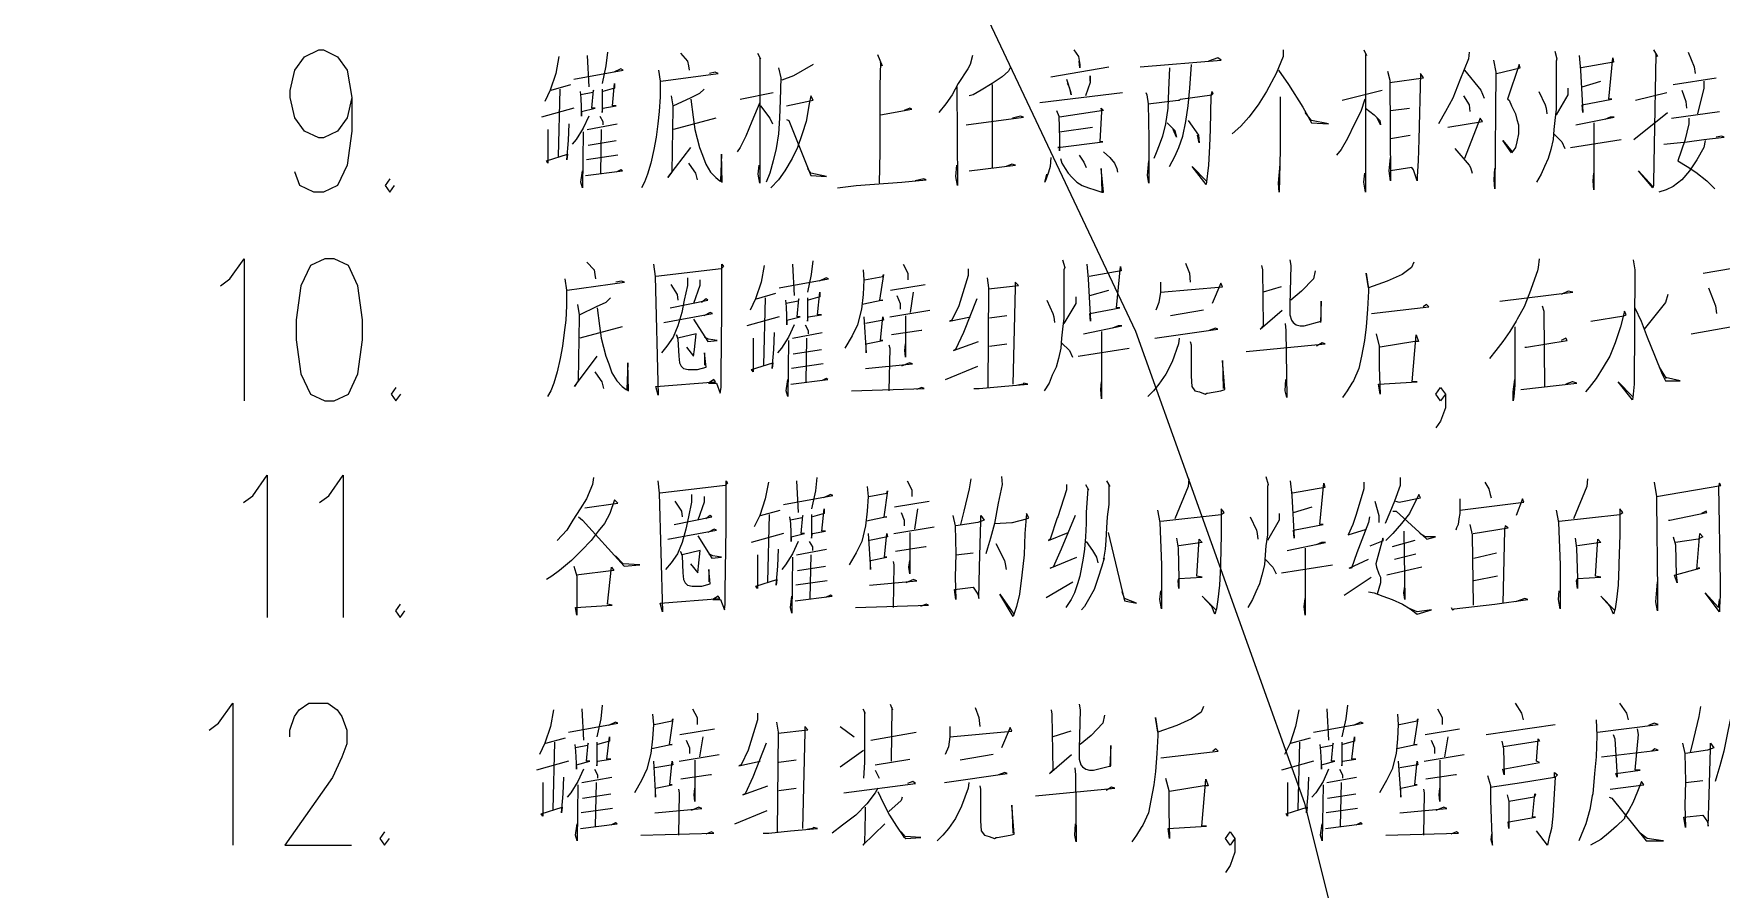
# Model space of a CAD drawing. Header units: millimetres. Extents: x 0 to 829, y 0 to 586.
# Drawn here: x 615 to 661.75, y 430.65 to 454.36 of the extents above; entities that cross this region are included whole.
import ezdxf

# ---------------------------------------------------------------- set-up
doc = ezdxf.new("R2010")
doc.units = ezdxf.units.MM

msp = doc.modelspace()

# ---------------------------------------------------------------- linework, layer by layer
at = {"color": 0, "lineweight": 0}
for points in [[(614.831694, 291.75075), (624.166194, 302.051861), (632.445889, 313.21375), (639.593167, 325.137639), (645.533944, 337.703583), (650.218833, 350.791639), (653.594917, 364.274806), (655.633972, 378.022556), (656.318361, 391.907889), (655.633972, 405.789694), (653.594917, 419.540972), (650.218833, 433.024139), (645.533944, 446.112194), (639.593167, 458.678139), (632.445889, 470.5985), (624.166194, 481.763917), (614.831694, 492.065028)], [(623.816944, 452.599778), (623.686417, 452.035333), (623.421833, 451.661389), (623.03025, 451.474417), (622.896194, 451.474417), (622.501083, 451.661389), (622.240028, 452.035333), (622.1095, 452.599778), (622.1095, 452.78675), (622.240028, 453.351194), (622.501083, 453.725139), (622.896194, 453.915639), (623.03025, 453.915639), (623.421833, 453.725139), (623.686417, 453.351194), (623.816944, 452.599778), (623.816944, 451.661389), (623.686417, 450.723), (623.421833, 450.158556), (623.03025, 449.971583), (622.765667, 449.971583), (622.370556, 450.158556), (622.240028, 450.536028)], [(629.553111, 453.728667), (629.464917, 453.263), (629.313222, 452.797333), (629.161528, 452.486889)], [(630.33275, 453.760417), (630.378611, 452.889056)], [(630.900722, 453.852139), (630.854861, 453.478194), (630.7455, 452.984306)], [(632.922139, 453.820389), (633.116167, 453.605194), (633.137333, 453.478194), (633.1585, 453.354722)], [(635.049389, 453.820389), (635.137583, 453.665167), (635.116417, 453.696917), (635.116417, 450.218528), (635.074083, 450.469), (635.09525, 450.715944)], [(636.594556, 453.509944), (636.051278, 453.1995), (635.723194, 453.076028)], [(638.376083, 453.788639), (638.506611, 453.478194), (638.464278, 453.573444), (638.443111, 452.920806), (638.443111, 451.089889), (638.421944, 450.218528)], [(641.007806, 453.760417), (640.940778, 453.509944), (640.877278, 453.386472), (640.616222, 452.984306), (640.443361, 452.673861), (640.266972, 452.423389), (640.072944, 452.176444)], [(643.812389, 453.915639), (643.942917, 453.728667), (643.98525, 453.509944), (643.98525, 453.418222), (643.964083, 453.605194)], [(645.657417, 453.449972), (647.897556, 453.633417), (647.809361, 453.696917), (647.548306, 453.605194)], [(646.46175, 450.684194), (646.613444, 450.962889), (646.722806, 451.213361), (646.832167, 451.523806), (646.920361, 451.925972), (646.983861, 452.363417), (647.026194, 452.857306), (647.072056, 453.509944)], [(649.615583, 453.915639), (649.615583, 453.728667), (649.418028, 453.263), (649.156972, 452.765583), (648.920611, 452.391639), (648.659556, 452.052972), (648.440833, 451.8025), (648.200944, 451.587306)], [(651.852194, 453.915639), (651.919222, 453.760417), (651.898056, 453.788639), (651.898056, 449.971583), (651.852194, 450.250278), (651.876889, 450.497222)], [(654.766139, 453.852139), (654.744972, 453.665167), (654.505083, 453.076028), (654.311056, 452.578611), (654.1135, 452.208194), (653.919472, 451.866)], [(655.439944, 453.633417), (655.506972, 453.29475), (655.482278, 450.063306), (655.461111, 450.313778), (655.482278, 450.624222)], [(655.528139, 453.263), (656.180778, 453.418222), (656.156083, 453.509944), (655.831528, 452.546861), (655.873861, 452.518639), (655.940889, 452.363417), (656.05025, 452.144694), (656.092583, 451.989472), (656.134917, 451.83425), (656.134917, 451.587306), (656.092583, 451.368583), (656.05025, 451.213361), (655.983222, 451.121639), (655.940889, 451.058139), (655.701, 451.400333), (655.962056, 451.089889)], [(657.136806, 453.883889), (657.200306, 453.665167), (657.179139, 453.605194), (657.179139, 452.702083), (657.179139, 452.268167), (657.136806, 451.957722), (657.112111, 451.710778), (657.090944, 451.432083), (657.027444, 451.149861), (656.960417, 450.902917), (656.854583, 450.684194), (656.766389, 450.469), (656.635861, 450.250278)], [(657.810611, 453.760417), (657.852944, 453.354722), (657.916444, 452.176444), (657.895278, 452.391639), (658.720778, 452.546861), (658.636111, 452.546861), (658.745472, 453.696917), (658.766639, 453.573444), (657.874111, 453.418222)], [(659.874361, 453.915639), (659.983722, 453.728667), (659.937861, 453.788639), (659.895528, 451.276861), (659.874361, 450.250278), (659.874361, 450.158556), (659.853194, 450.095056), (659.461611, 450.560722), (659.853194, 450.126806)], [(660.830389, 453.852139), (661.00325, 453.449972), (661.027944, 453.263)], [(629.965861, 453.107778), (631.334639, 453.354722), (631.267611, 453.386472), (631.073583, 453.29475)], [(632.311833, 453.354722), (632.354167, 453.044278), (632.354167, 452.610361), (632.333, 452.208194), (632.290667, 451.866), (632.248333, 451.492056), (632.181306, 451.149861), (632.093111, 450.779444), (632.008444, 450.469), (631.92025, 450.250278), (631.835583, 450.095056)], [(632.378861, 453.044278), (633.962833, 453.263), (633.878167, 453.29475), (633.726472, 453.263)], [(635.638528, 453.418222), (635.702028, 453.139528), (635.680861, 452.518639), (635.659694, 452.021222), (635.638528, 451.587306), (635.5715, 451.181611), (635.486833, 450.839417), (635.398639, 450.497222), (635.289278, 450.250278)], [(642.0485, 453.418222), (642.006167, 453.322972), (641.833306, 453.16775), (641.551083, 452.984306), (641.247694, 452.797333), (641.028972, 452.673861), (640.919611, 452.642111)], [(643.180917, 453.16775), (644.789583, 453.449972)], [(643.614833, 453.107778), (643.724194, 452.765583), (643.745361, 452.673861), (643.703028, 452.857306), (643.636, 452.984306)], [(644.267472, 453.044278), (644.267472, 453.1995), (644.267472, 453.012528), (644.136944, 452.642111)], [(646.46175, 453.418222), (646.440583, 452.797333), (646.419417, 452.299917), (646.352389, 451.866), (646.267722, 451.523806), (646.179528, 451.276861), (646.094861, 451.058139), (646.027833, 450.902917)], [(649.485056, 453.354722), (649.767278, 452.952556), (650.158861, 452.331667), (650.39875, 451.89775), (650.875, 451.866), (650.39875, 451.957722), (650.222361, 452.176444)], [(652.504833, 453.322972), (652.571861, 453.076028), (652.593028, 450.282028), (652.550694, 450.560722), (652.593028, 450.934667)], [(652.571861, 453.012528), (653.506722, 453.139528), (653.418528, 453.263), (653.376194, 451.432083), (653.355028, 450.839417), (653.330333, 450.4055), (653.330333, 450.282028), (653.2245, 450.592472), (653.178639, 450.652444), (652.593028, 450.560722)], [(654.635611, 453.354722), (655.090694, 452.797333), (655.178889, 452.578611)], [(657.895278, 452.889056), (658.417389, 453.044278)], [(660.417639, 452.952556), (661.613556, 453.139528)], [(661.264306, 453.044278), (661.264306, 452.857306), (661.091444, 452.144694)], [(629.334389, 452.797333), (629.877667, 452.952556)], [(629.574278, 452.829083), (629.528417, 450.962889)], [(630.138722, 452.765583), (630.159889, 452.578611), (630.181056, 452.081194), (630.181056, 452.208194), (630.551472, 452.299917), (630.463278, 452.299917), (630.509139, 452.797333), (630.487972, 452.733833), (630.159889, 452.673861)], [(630.7455, 452.829083), (630.7455, 452.176444), (630.770194, 452.299917), (631.137083, 452.363417), (631.03125, 452.363417), (631.09475, 452.984306), (631.09475, 452.857306), (630.770194, 452.765583)], [(632.661083, 452.642111), (632.703417, 452.363417), (632.703417, 452.299917), (632.68225, 450.528972), (632.572889, 450.37375), (633.204361, 451.213361)], [(633.57125, 452.829083), (633.44425, 452.702083), (633.183194, 452.578611), (632.724583, 452.363417)], [(633.204361, 452.546861), (633.267861, 452.052972), (633.313722, 451.710778), (633.377222, 451.460306), (633.44425, 451.213361), (633.528917, 450.994639), (633.617111, 450.747694), (633.747639, 450.528972), (633.899333, 450.37375), (634.008694, 450.282028), (634.072194, 450.250278), (634.051028, 451.026389), (634.029861, 450.282028)], [(634.573139, 452.546861), (635.486833, 452.733833)], [(635.853722, 452.363417), (636.594556, 452.518639), (636.527528, 452.642111), (636.485194, 452.423389), (636.397, 451.925972), (636.291167, 451.587306), (636.160639, 451.213361), (636.008944, 450.902917), (635.811389, 450.560722), (635.638528, 450.313778), (635.419806, 450.095056)], [(640.573889, 452.889056), (640.595056, 450.158556), (640.549194, 450.4055), (640.573889, 450.715944)], [(641.551083, 452.952556), (641.551083, 450.652444)], [(642.877528, 452.455139), (645.16, 452.733833)], [(645.809111, 452.733833), (645.833806, 452.673861), (645.876139, 452.423389), (645.897306, 451.460306), (645.897306, 450.592472), (645.897306, 450.218528), (645.854972, 450.43725), (645.897306, 450.839417)], [(645.876139, 452.423389), (646.701639, 452.518639), (646.743972, 452.518639), (646.768667, 452.546861), (647.6365, 452.673861), (647.678833, 452.702083), (647.6365, 452.765583), (647.615333, 452.642111), (647.594167, 451.710778), (647.573, 451.245111), (647.548306, 450.715944), (647.484806, 450.186778), (647.093222, 450.684194), (647.484806, 450.282028)], [(649.527389, 452.610361), (649.527389, 451.149861), (649.506222, 449.971583), (649.485056, 450.218528), (649.527389, 450.747694)], [(651.876889, 452.546861), (651.767528, 452.208194), (651.591139, 451.866), (651.397111, 451.460306), (651.22425, 451.149861), (651.093722, 450.994639)], [(651.245417, 452.518639), (652.353139, 452.797333)], [(654.614444, 452.642111), (654.766139, 452.391639), (654.787306, 452.208194)], [(656.699361, 452.765583), (656.87575, 452.391639), (656.896917, 452.299917), (656.918083, 452.144694)], [(657.503694, 452.857306), (657.503694, 452.673861), (657.179139, 452.112944)], [(659.373417, 452.518639), (660.244778, 452.733833)], [(660.657528, 452.797333), (660.766889, 452.486889), (660.788056, 452.299917)], [(629.965861, 452.299917), (629.073333, 452.052972)], [(630.378611, 452.081194), (630.226917, 451.742528), (630.029361, 451.432083), (629.92, 451.305083)], [(630.682, 452.081194), (630.770194, 451.925972), (630.770194, 451.83425)], [(635.116417, 452.455139), (634.897694, 451.925972), (634.724833, 451.523806), (634.573139, 451.213361), (634.484944, 451.089889)], [(635.137583, 452.363417), (635.398639, 452.021222), (635.465667, 451.866)], [(638.464278, 452.112944), (639.332111, 452.268167), (639.268611, 452.299917), (639.116917, 452.236417)], [(640.831417, 451.83425), (642.418917, 452.052972), (642.33425, 452.081194), (642.115528, 452.021222)], [(643.332611, 452.236417), (643.399639, 452.081194), (643.420806, 451.460306), (643.420806, 451.213361), (643.420806, 451.121639), (643.420806, 451.213361), (643.374944, 451.213361), (644.616722, 451.368583), (644.549694, 451.368583), (644.592028, 452.208194), (644.570861, 452.299917), (644.637889, 452.236417), (643.420806, 452.052972)], [(651.898056, 452.299917), (652.134417, 452.112944), (652.289639, 451.957722), (652.310806, 451.83425), (652.222611, 452.021222)], [(652.593028, 452.236417), (653.115139, 452.299917)], [(659.331083, 451.432083), (660.265944, 452.176444)], [(660.375306, 452.021222), (661.70175, 452.208194)], [(629.246194, 451.710778), (629.246194, 450.779444), (629.203861, 450.839417), (629.789472, 451.026389), (629.768306, 450.871167), (629.814167, 451.400333), (629.835333, 451.866)], [(630.226917, 451.647278), (630.202222, 450.095056), (630.159889, 450.250278), (630.202222, 450.560722)], [(630.33275, 451.710778), (631.161778, 451.866)], [(630.724333, 451.710778), (630.703167, 450.497222)], [(633.899333, 452.021222), (632.724583, 451.710778)], [(635.853722, 451.989472), (635.92075, 451.957722), (636.527528, 450.43725), (636.964972, 450.4055), (636.527528, 450.497222), (636.442861, 450.624222)], [(643.420806, 451.647278), (644.330972, 451.77075)], [(646.39825, 451.89775), (646.613444, 451.679028), (646.659306, 451.492056), (646.571111, 451.710778)], [(646.983861, 451.957722), (647.266083, 451.555556), (647.28725, 451.336833), (647.244917, 451.555556)], [(654.180528, 451.77075), (655.136556, 451.925972), (655.069528, 452.021222), (654.635611, 450.902917)], [(657.722417, 451.83425), (658.787806, 452.052972), (658.678444, 452.052972), (658.52675, 451.989472)], [(658.223361, 451.89775), (658.223361, 450.031556), (658.202194, 450.282028), (658.223361, 450.497222)], [(660.851556, 452.021222), (660.851556, 451.866), (660.742194, 451.400333), (660.548167, 450.839417), (660.809222, 450.684194), (661.049111, 450.528972), (661.3525, 450.282028), (661.571222, 450.063306)], [(630.357444, 451.276861), (631.137083, 451.400333)], [(652.593028, 451.460306), (653.136306, 451.555556)], [(654.374556, 451.181611), (654.766139, 450.715944), (654.808472, 450.652444), (654.854333, 450.497222)], [(657.112111, 451.587306), (657.330833, 451.368583), (657.419028, 451.181611)], [(657.570722, 451.213361), (658.981833, 451.432083)], [(661.310167, 451.400333), (661.264306, 451.213361), (661.070278, 450.871167), (660.872722, 450.560722), (660.657528, 450.313778), (660.417639, 450.126806), (660.223611, 450.031556), (660.026056, 449.971583)], [(660.156583, 451.305083), (660.809222, 451.368583), (661.264306, 451.432083), (661.832278, 451.492056), (661.76525, 451.523806), (661.613556, 451.492056)], [(631.182944, 450.994639), (630.311583, 450.871167)], [(633.137333, 450.779444), (633.289028, 450.560722), (633.334889, 450.497222), (633.377222, 450.313778)], [(640.919611, 450.560722), (642.203722, 450.715944), (642.094361, 450.747694), (641.942667, 450.684194)], [(643.180917, 450.934667), (643.15975, 450.684194), (643.113889, 450.528972), (643.050389, 450.342), (643.008056, 450.250278), (643.071556, 450.469)], [(643.441972, 450.902917), (643.484306, 450.779444), (643.5725, 450.624222), (643.657167, 450.497222), (643.766528, 450.37375), (643.897056, 450.250278), (644.04875, 450.158556), (644.225139, 450.095056), (644.398, 450.031556), (644.592028, 449.971583), (644.637889, 449.971583), (644.570861, 450.624222), (644.592028, 449.971583)], [(643.964083, 450.994639), (644.094611, 450.807667), (644.158111, 450.652444)], [(644.637889, 451.089889), (644.81075, 450.934667), (644.941278, 450.779444), (645.004778, 450.624222), (645.029472, 450.528972)], [(624.868222, 450.345528), (624.737694, 450.158556), (624.868222, 449.971583), (624.99875, 450.158556)], [(630.290417, 450.43725), (631.313472, 450.560722), (631.267611, 450.592472), (631.137083, 450.528972)], [(637.268361, 450.095056), (637.790472, 450.158556), (639.049889, 450.250278), (639.723694, 450.313778), (639.660194, 450.342), (639.420306, 450.282028)], [(620.17275, 447.378667), (620.433806, 447.565639), (620.828917, 448.126556), (620.828917, 444.186028)], [(630.325694, 448.034833), (630.52325, 447.816111), (630.544417, 447.692639), (630.565583, 447.569167)], [(632.17425, 447.971333), (632.216583, 447.632667), (632.304778, 444.34125), (632.23775, 444.588194), (633.892278, 444.711667), (633.846417, 444.775167), (633.694722, 444.679917), (633.913444, 444.679917), (634.022806, 444.401222), (634.043972, 444.556444), (634.043972, 444.930389), (634.065139, 446.669583), (634.065139, 447.971333), (634.107472, 447.911361), (634.043972, 447.847861), (632.23775, 447.632667)], [(635.239889, 447.943111), (635.151694, 447.477444), (635, 447.011778), (634.848306, 446.701333)], [(636.023056, 447.971333), (636.065389, 447.1035)], [(636.5875, 448.066583), (636.541639, 447.692639), (636.435806, 447.195222)], [(639.085167, 447.971333), (639.215694, 447.724389), (639.215694, 447.537417)], [(643.498417, 448.098333), (643.565444, 447.879611), (643.54075, 447.816111), (643.54075, 446.916528), (643.54075, 446.482611), (643.498417, 446.172167), (643.47725, 445.925222), (643.456083, 445.643), (643.389056, 445.364306), (643.325556, 445.117361), (643.216194, 444.898639), (643.128, 444.679917), (642.997472, 444.464722)], [(644.172222, 447.971333), (644.214556, 447.569167), (644.281583, 446.390889), (644.260417, 446.606083), (645.085917, 446.761306), (644.997722, 446.761306), (645.107083, 447.911361), (645.12825, 447.787889), (644.23925, 447.632667)], [(646.909778, 448.003083), (647.019139, 447.724389), (647.040306, 447.477444)], [(649.019389, 447.943111), (649.040556, 447.816111), (649.061722, 446.263889), (648.977056, 446.172167), (649.583833, 446.701333)], [(649.802556, 448.098333), (649.823722, 447.943111), (649.802556, 446.856556), (649.802556, 446.574333), (649.844889, 446.419111), (649.89075, 446.359139), (649.975417, 446.295639), (650.084778, 446.263889), (650.194139, 446.263889), (650.670389, 446.390889), (650.670389, 446.948278), (650.649222, 446.359139)], [(653.238611, 448.034833), (653.171583, 447.879611), (652.910528, 447.692639), (652.497778, 447.505667), (651.975667, 447.322222), (651.912167, 447.724389), (651.975667, 447.290472), (651.975667, 447.226972), (651.9545, 446.729556), (651.912167, 446.235667), (651.866306, 445.861722), (651.781639, 445.427806), (651.714611, 445.085611), (651.562917, 444.743417), (651.520583, 444.679917), (651.390056, 444.464722), (651.259528, 444.27775)], [(656.702889, 448.126556), (656.681722, 447.879611), (656.660556, 447.787889), (656.441833, 447.167), (656.290139, 446.793056), (656.096111, 446.450861), (656.071417, 446.390889), (655.898556, 446.108667), (655.704528, 445.829972), (655.506972, 445.583028), (655.334111, 445.364306)], [(659.313444, 448.098333), (659.355778, 447.816111), (659.334611, 444.651694), (659.313444, 444.369472), (659.28875, 444.21425), (658.897167, 444.711667), (659.28875, 444.3095)], [(661.246667, 447.724389), (662.8765, 448.003083), (662.813, 448.034833), (662.657778, 447.971333)], [(629.718917, 447.569167), (629.76125, 447.258722), (629.76125, 446.824806), (629.740083, 446.419111), (629.69775, 446.080444), (629.651889, 445.7065), (629.588389, 445.364306), (629.500194, 444.990361), (629.412, 444.679917), (629.327333, 444.464722), (629.239139, 444.3095)], [(629.782417, 447.258722), (631.369917, 447.477444), (631.281722, 447.505667), (631.130028, 447.477444)], [(633.109111, 447.600917), (633.109111, 447.382194), (633.020917, 446.980028), (632.957417, 446.637833), (632.848056, 446.263889), (632.717528, 445.953444), (632.544667, 445.7065), (632.392972, 445.519528)], [(632.654028, 447.413944), (632.826889, 447.13525), (632.848056, 446.980028)], [(633.454833, 447.537417), (633.454833, 447.382194), (633.281972, 446.884778)], [(635.652639, 447.322222), (637.021417, 447.569167), (636.954389, 447.600917), (636.760361, 447.505667)], [(637.977444, 447.816111), (637.998611, 447.537417), (637.977444, 447.13525), (637.935111, 446.729556), (637.82575, 446.295639), (637.674056, 445.985194), (637.4765, 445.643)], [(638.019778, 447.537417), (638.520722, 447.632667), (638.541889, 447.692639), (638.432528, 446.980028), (638.520722, 446.980028), (637.956278, 446.856556)], [(638.739444, 447.258722), (639.695472, 447.413944)], [(640.891389, 447.847861), (640.891389, 447.660889), (640.630333, 446.824806), (640.432778, 446.419111), (640.369278, 446.390889), (640.954889, 446.514361)], [(641.4135, 447.600917), (641.455833, 447.322222), (641.434667, 444.556444)], [(641.455833, 447.290472), (642.281333, 447.382194), (642.193139, 447.477444), (642.193139, 447.322222), (642.129639, 444.651694)], [(646.214806, 447.477444), (646.214806, 447.195222), (646.172472, 446.916528), (646.084278, 446.701333)], [(646.214806, 447.195222), (647.932833, 447.350444), (647.8905, 447.445694), (647.650611, 446.884778)], [(650.497528, 447.787889), (650.455194, 447.569167), (650.127111, 447.226972), (649.823722, 446.980028)], [(630.978333, 447.04), (630.847806, 446.916528), (630.58675, 446.793056), (630.131667, 446.574333)], [(632.629333, 446.761306), (633.673556, 446.980028), (633.631222, 447.011778), (633.500694, 446.916528)], [(635.021167, 447.011778), (635.564444, 447.167)], [(635.261056, 447.04), (635.218722, 445.177333)], [(635.8255, 446.980028), (635.846667, 446.793056), (635.867833, 446.295639), (635.867833, 446.419111), (636.23825, 446.514361), (636.153583, 446.514361), (636.195917, 447.011778), (636.17475, 446.948278), (635.846667, 446.884778)], [(636.435806, 447.04), (636.435806, 446.390889), (636.456972, 446.514361), (636.827389, 446.574333), (636.718028, 446.574333), (636.781528, 447.195222), (636.781528, 447.07175), (636.456972, 446.980028)], [(638.912306, 447.1035), (639.0005, 446.884778), (639.0005, 446.729556)], [(639.367389, 447.195222), (639.282722, 446.637833)], [(641.131278, 447.011778), (640.760861, 446.080444), (640.542139, 445.61125), (640.478639, 445.583028), (641.173611, 445.829972)], [(643.0645, 446.980028), (643.237361, 446.606083), (643.258528, 446.514361), (643.283222, 446.359139)], [(643.868833, 447.07175), (643.868833, 446.884778), (643.54075, 446.327389)], [(644.260417, 447.1035), (644.782528, 447.258722)], [(649.562667, 447.350444), (649.061722, 447.195222)], [(655.616333, 446.948278), (657.63775, 447.195222), (657.507222, 447.226972), (657.313194, 447.13525)], [(660.269472, 447.13525), (660.202444, 446.916528), (659.616833, 446.172167)], [(661.398361, 447.322222), (661.592389, 446.824806), (661.617083, 446.606083)], [(630.064639, 446.856556), (630.1105, 446.574333), (630.1105, 446.514361), (630.085806, 444.743417), (629.979972, 444.588194), (630.607917, 445.427806)], [(630.607917, 446.761306), (630.674944, 446.263889), (630.717278, 445.925222), (630.784306, 445.67475), (630.847806, 445.427806), (630.936, 445.209083), (631.020667, 444.962139), (631.151194, 444.743417), (631.302889, 444.588194), (631.41225, 444.496472), (631.479278, 444.464722), (631.458111, 445.240833), (631.433417, 444.496472)], [(632.456472, 446.359139), (633.804083, 446.606083), (633.740583, 446.637833), (633.564194, 446.546111)], [(633.281972, 446.450861), (633.673556, 445.829972), (633.934611, 445.861722), (633.694722, 445.893472), (633.585361, 445.953444)], [(635.652639, 446.514361), (634.760111, 446.263889)], [(637.998611, 446.514361), (638.065639, 445.519528), (638.065639, 445.77), (638.520722, 445.861722), (638.457222, 445.861722), (638.520722, 446.514361), (638.541889, 446.419111), (638.044472, 446.327389)], [(638.718278, 446.514361), (639.826, 446.701333)], [(639.152194, 446.546111), (639.152194, 445.396056), (639.131028, 445.583028), (639.152194, 445.77)], [(641.956778, 446.546111), (641.477, 446.482611)], [(647.410722, 446.701333), (646.497028, 446.546111)], [(652.063861, 446.606083), (653.651361, 446.793056), (653.584333, 446.856556), (653.496139, 446.793056)], [(656.791083, 446.824806), (656.833417, 446.669583), (656.854583, 444.588194)], [(658.138694, 446.390889), (659.052389, 446.546111), (659.115889, 446.574333), (659.073556, 446.669583), (658.964194, 446.235667), (658.8125, 445.798222), (658.660806, 445.427806), (658.484417, 445.117361), (658.290389, 444.806917), (658.092833, 444.556444), (657.987, 444.432972)], [(659.355778, 446.761306), (659.528639, 446.390889), (659.7015, 445.953444), (659.899056, 445.456028), (660.117778, 444.930389), (660.202444, 444.743417), (660.615194, 444.743417), (660.202444, 444.835139)], [(660.918583, 446.048694), (663.201056, 446.450861), (663.095222, 446.482611), (662.943528, 446.390889)], [(631.302889, 446.235667), (630.131667, 445.925222)], [(633.087944, 445.67475), (633.281972, 445.427806), (633.303139, 445.61125), (633.349, 446.048694), (632.848056, 445.925222), (632.805722, 446.016944), (632.848056, 445.893472), (632.869222, 445.427806), (632.890389, 445.240833), (632.93625, 445.145583), (632.99975, 445.085611), (633.130278, 445.053861), (633.391333, 445.053861), (633.631222, 445.117361), (633.585361, 445.519528), (633.585361, 445.177333)], [(634.932972, 445.925222), (634.932972, 444.990361), (634.890639, 445.053861), (635.479778, 445.240833), (635.455083, 445.085611), (635.500944, 445.61125), (635.522111, 446.080444)], [(636.065389, 446.295639), (635.913694, 445.953444), (635.716139, 445.643), (635.606778, 445.519528)], [(636.023056, 445.925222), (636.848556, 446.080444)], [(636.368778, 446.295639), (636.456972, 446.140417), (636.456972, 446.048694)], [(639.607278, 446.140417), (639.586111, 446.140417), (638.760611, 446.016944)], [(644.084028, 446.048694), (645.149417, 446.263889), (645.043583, 446.263889), (644.888361, 446.203917)], [(644.584972, 446.108667), (644.584972, 444.246), (644.563806, 444.496472), (644.584972, 444.711667)], [(646.063111, 445.925222), (647.802306, 446.172167), (647.738806, 446.203917), (647.562417, 446.140417)], [(649.672028, 446.327389), (649.693194, 446.140417), (649.714361, 444.27775), (649.672028, 444.464722), (649.693194, 444.775167)], [(652.194389, 446.048694), (652.279056, 445.7065), (652.279056, 445.117361), (652.30375, 444.369472), (652.257889, 444.651694), (653.323278, 444.711667), (653.19275, 444.711667), (653.302111, 446.016944), (653.365611, 445.829972), (653.259778, 445.829972), (652.30375, 445.67475)], [(656.029083, 446.235667), (656.029083, 444.619944), (656.007917, 444.3095), (655.98675, 444.186028), (655.98675, 444.432972), (656.029083, 444.775167)], [(635.913694, 445.861722), (635.892528, 444.3095), (635.846667, 444.464722), (635.892528, 444.775167)], [(636.044222, 445.487778), (636.827389, 445.61125)], [(636.411111, 445.925222), (636.389944, 444.711667)], [(638.693583, 445.73825), (638.718278, 445.643), (638.693583, 444.464722)], [(641.477, 445.7065), (641.956778, 445.77)], [(643.47725, 445.798222), (643.695972, 445.583028), (643.780639, 445.396056)], [(643.932333, 445.427806), (645.346972, 445.643)], [(646.736917, 445.925222), (646.71575, 445.77), (646.542889, 445.272583), (646.3665, 444.930389), (646.172472, 444.651694), (646.020778, 444.464722), (645.869083, 444.3095)], [(647.040306, 445.829972), (647.065, 445.73825), (647.065, 445.240833), (647.065, 444.866889), (647.086167, 444.588194), (647.170833, 444.464722), (647.301361, 444.432972), (647.456583, 444.369472), (647.498917, 444.401222), (647.520083, 444.401222), (647.8905, 444.464722), (647.999861, 444.496472), (647.932833, 445.300806), (647.954, 444.524694)], [(648.585472, 445.551278), (650.77975, 445.77), (650.695083, 445.798222), (650.539861, 445.7065)], [(656.311306, 445.67475), (656.357167, 445.67475), (657.486056, 445.861722), (657.443722, 445.925222), (657.313194, 445.861722)], [(636.869722, 445.209083), (635.998361, 445.085611)], [(638.044472, 445.085611), (639.346222, 445.209083), (639.261556, 445.240833), (639.042833, 445.145583)], [(640.259917, 444.775167), (641.152444, 445.145583)], [(660.029583, 445.117361), (660.223611, 444.806917)], [(630.544417, 444.990361), (630.696111, 444.775167), (630.738444, 444.711667), (630.784306, 444.524694)], [(635.977194, 444.651694), (637.00025, 444.775167), (636.954389, 444.806917), (636.827389, 444.743417)], [(641.043083, 444.524694), (641.194778, 444.524694), (641.805083, 444.588194), (642.542389, 444.651694), (642.433028, 444.679917), (642.411861, 444.651694), (642.260167, 444.619944)], [(656.201944, 444.496472), (657.747111, 444.679917), (657.63775, 444.711667), (657.616583, 444.711667), (657.443722, 444.651694)], [(625.034028, 444.559972), (624.9035, 444.373), (625.034028, 444.186028), (625.168083, 444.373)], [(637.652889, 444.464722), (639.674306, 444.524694), (639.607278, 444.556444), (639.455583, 444.496472)], [(654.109972, 444.373), (653.975917, 444.186028), (653.845389, 444.373), (653.975917, 444.559972), (654.109972, 444.373), (654.109972, 443.995528), (653.975917, 443.621583), (653.845389, 443.434611)], [(620.811278, 441.370861), (621.075861, 441.557833), (621.470972, 442.122278), (621.470972, 438.178222)], [(622.917361, 441.370861), (623.178417, 441.557833), (623.573528, 442.122278), (623.573528, 438.178222)], [(630.505611, 442.058778), (630.484444, 441.871806), (630.311583, 441.469639), (630.138722, 441.190944), (629.941167, 440.8805), (629.768306, 440.601806), (629.50725, 440.319583)], [(632.290667, 441.967056), (632.333, 441.624861), (632.421194, 438.333444), (632.354167, 438.580389), (634.005167, 438.707389), (633.962833, 438.767361), (633.811139, 438.675639), (634.029861, 438.675639), (634.135694, 438.396944), (634.160389, 438.552167), (634.160389, 438.922583), (634.181556, 440.661778), (634.181556, 441.967056), (634.223889, 441.903556), (634.160389, 441.843583), (632.354167, 441.624861)], [(635.352778, 441.935306), (635.268111, 441.469639), (635.116417, 441.003972), (634.964722, 440.693528)], [(636.135944, 441.967056), (636.181806, 441.095694)], [(636.700389, 442.058778), (636.658056, 441.688361), (636.548694, 441.190944)], [(638.093861, 441.811833), (638.115028, 441.533139), (638.093861, 441.127444), (638.048, 440.725278), (637.942167, 440.291361), (637.790472, 439.977389), (637.592917, 439.638722)], [(639.201583, 441.967056), (639.332111, 441.716583), (639.332111, 441.533139)], [(640.961944, 442.027028), (640.919611, 441.748333), (640.767917, 441.127444), (640.679722, 440.757028)], [(641.808611, 442.090528), (641.833306, 441.871806), (641.723944, 441.346167), (641.614583, 440.78525), (641.505222, 440.383083), (641.420556, 440.104389), (641.374694, 439.949167)], [(643.614833, 441.871806), (643.614833, 441.716583), (643.374944, 440.972222), (643.353778, 440.940472), (643.156222, 440.351333), (643.113889, 440.319583), (643.657167, 440.538306)], [(644.136944, 441.871806), (644.221611, 441.716583), (644.200444, 441.748333), (644.158111, 441.095694), (644.158111, 440.78525), (644.136944, 440.414833), (644.115778, 440.072639), (644.069917, 439.822167), (644.027583, 439.575222), (643.98525, 439.328278), (643.918222, 439.109556), (643.830028, 438.862611), (643.745361, 438.675639), (643.593667, 438.456917)], [(644.722556, 441.967056), (644.81075, 441.811833), (644.789583, 441.843583), (644.789583, 441.406139), (644.789583, 441.314417), (644.743722, 440.972222), (644.722556, 440.661778), (644.701389, 440.319583), (644.680222, 440.072639), (644.634361, 439.793944), (644.659056, 439.822167), (644.592028, 439.606972), (644.482667, 439.264778), (644.376833, 438.954333), (644.221611, 438.675639), (644.115778, 438.488667), (644.027583, 438.396944)], [(647.005028, 442.027028), (646.983861, 441.811833), (646.613444, 440.91225)], [(649.135806, 442.090528), (649.199306, 441.871806), (649.178139, 441.811833), (649.178139, 440.91225), (649.178139, 440.474806), (649.135806, 440.164361), (649.114639, 439.917417), (649.093472, 439.638722), (649.026444, 439.3565), (648.962944, 439.109556), (648.853583, 438.890833), (648.765389, 438.675639), (648.634861, 438.456917)], [(649.809611, 441.967056), (649.851944, 441.561361), (649.918972, 440.383083), (649.897806, 440.601806), (650.723306, 440.757028), (650.635111, 440.757028), (650.744472, 441.903556), (650.765639, 441.780083), (649.873111, 441.624861)], [(651.852194, 441.935306), (651.852194, 441.748333), (651.633472, 441.035722), (651.548806, 440.757028), (651.418278, 440.474806), (651.919222, 440.630028)], [(652.854083, 442.058778), (652.854083, 441.843583), (652.698861, 441.406139), (652.568333, 441.095694), (652.437806, 440.78525)], [(655.200056, 441.935306), (655.309417, 441.748333), (655.35175, 441.593111), (655.372917, 441.501389)], [(658.046972, 442.027028), (658.025806, 441.811833), (657.655389, 440.91225)], [(659.895528, 441.935306), (659.959028, 441.533139), (659.959028, 441.406139), (659.983722, 438.890833), (659.983722, 438.365194), (659.937861, 438.612139), (659.983722, 439.173056)], [(659.959028, 441.533139), (661.744083, 441.843583), (661.698222, 441.903556), (661.677056, 441.811833), (661.719389, 439.173056), (661.719389, 439.077806), (661.719389, 438.799111), (661.698222, 438.456917), (661.698222, 438.333444), (661.306639, 438.862611), (661.677056, 438.456917), (661.698222, 438.675639)], [(630.26925, 441.222694), (631.179417, 441.346167), (631.09475, 441.437889), (630.964222, 441.067472), (630.812528, 440.78525), (630.636139, 440.570056), (630.442111, 440.319583), (630.181056, 440.040889), (629.898833, 439.762194), (629.57075, 439.4835), (629.355556, 439.328278), (629.203861, 439.233028)], [(633.225528, 441.593111), (633.225528, 441.377917), (633.137333, 440.972222), (633.070306, 440.630028), (632.964472, 440.259611), (632.833944, 439.949167), (632.657556, 439.698694), (632.505861, 439.511722)], [(632.766917, 441.406139), (632.943306, 441.127444), (632.964472, 440.972222)], [(633.57125, 441.533139), (633.57125, 441.377917), (633.398389, 440.8805)], [(635.769056, 441.314417), (637.137833, 441.561361), (637.070806, 441.593111), (636.876778, 441.501389)], [(638.136194, 441.533139), (638.637139, 441.624861), (638.658306, 441.688361), (638.548944, 440.972222), (638.637139, 440.972222), (638.072694, 440.84875)], [(638.852333, 441.250917), (639.811889, 441.406139)], [(652.155583, 441.406139), (652.264944, 441.003972), (652.264944, 440.817)], [(652.723556, 441.406139), (652.829389, 441.377917), (653.418528, 441.501389), (653.372667, 441.593111), (653.111611, 441.067472), (652.896417, 440.78525), (652.656528, 440.506556), (652.4625, 440.319583)], [(654.505083, 441.469639), (654.505083, 441.222694), (654.505083, 441.067472), (654.483917, 440.91225), (654.459222, 440.757028), (654.416889, 440.661778), (654.395722, 440.601806)], [(654.505083, 441.159194), (656.286611, 441.377917), (656.244278, 441.469639), (656.067889, 441.003972)], [(630.092861, 440.972222), (630.202222, 440.8805), (631.355806, 439.606972), (631.789722, 439.638722), (631.334639, 439.666944), (631.115917, 439.885667)], [(632.74575, 440.757028), (633.789972, 440.972222), (633.744111, 441.003972), (633.617111, 440.91225)], [(635.137583, 441.003972), (635.680861, 441.159194)], [(635.377472, 441.035722), (635.331611, 439.173056)], [(635.941917, 440.972222), (635.963083, 440.78525), (635.98425, 440.291361), (635.98425, 440.414833), (636.354667, 440.506556), (636.266472, 440.506556), (636.312333, 441.003972), (636.287639, 440.940472), (635.963083, 440.8805)], [(636.548694, 441.035722), (636.548694, 440.383083), (636.573389, 440.506556), (636.940278, 440.570056), (636.830917, 440.570056), (636.897944, 441.190944), (636.897944, 441.067472), (636.573389, 440.972222)], [(639.028722, 441.095694), (639.113389, 440.8805), (639.113389, 440.725278)], [(639.483806, 441.190944), (639.399139, 440.630028)], [(640.461, 441.003972), (640.528028, 440.725278), (640.549194, 439.949167), (640.528028, 439.296528), (640.549194, 438.675639), (640.506861, 438.954333), (641.028972, 439.017833), (641.1595, 438.830861), (641.180667, 438.707389), (641.201833, 439.575222), (641.244167, 440.84875), (641.244167, 441.003972), (641.332361, 440.8805), (641.1595, 440.817), (640.549194, 440.725278)], [(641.614583, 440.78525), (642.094361, 440.817), (642.115528, 440.817), (642.507111, 440.91225), (642.570611, 440.940472), (642.507111, 441.067472), (642.46125, 440.506556), (642.440083, 439.917417), (642.376583, 439.3565), (642.309556, 438.830861), (642.224889, 438.488667), (642.136694, 438.209972), (641.766278, 438.830861), (642.157861, 438.269944)], [(643.854722, 441.003972), (643.463139, 440.072639), (643.244417, 439.575222), (643.156222, 439.543472), (643.897056, 439.853917)], [(646.137194, 441.159194), (646.200694, 440.817), (646.243028, 439.638722), (646.243028, 439.606972), (646.243028, 438.862611), (646.243028, 438.425167), (646.200694, 438.675639), (646.221861, 438.922583)], [(646.221861, 440.84875), (647.897556, 441.035722), (647.982222, 441.095694), (647.897556, 441.190944), (647.897556, 440.474806), (647.876389, 439.666944), (647.876389, 439.606972), (647.851694, 439.077806), (647.809361, 438.675639), (647.767028, 438.425167), (647.721167, 438.269944), (647.6365, 438.488667), (647.375444, 438.767361), (647.745861, 438.396944)], [(648.701889, 440.972222), (648.87475, 440.601806), (648.895917, 440.506556), (648.917083, 440.351333)], [(649.506222, 441.067472), (649.506222, 440.8805), (649.178139, 440.319583)], [(649.897806, 441.095694), (650.416389, 441.250917)], [(652.003889, 440.972222), (651.982722, 440.817), (651.658167, 439.977389), (651.506472, 439.543472), (651.439444, 439.543472), (651.982722, 439.793944)], [(652.656528, 441.127444), (652.744722, 441.127444), (653.591389, 440.351333), (653.831278, 440.414833), (653.549056, 440.414833), (653.397361, 440.506556)], [(657.179139, 441.159194), (657.242639, 440.817), (657.284972, 439.638722), (657.284972, 439.606972), (657.284972, 438.862611), (657.284972, 438.425167), (657.242639, 438.675639), (657.263806, 438.922583)], [(657.263806, 440.84875), (658.9395, 441.035722), (659.024167, 441.095694), (658.9395, 441.190944), (658.9395, 440.474806), (658.918333, 439.666944), (658.918333, 439.606972), (658.893639, 439.077806), (658.851306, 438.675639), (658.808972, 438.425167), (658.763111, 438.269944), (658.678444, 438.488667), (658.417389, 438.767361), (658.787806, 438.396944)], [(660.287111, 440.8805), (660.329444, 440.8805), (661.3525, 441.095694), (661.331333, 441.127444), (661.200806, 441.067472)], [(632.572889, 440.351333), (633.9205, 440.601806), (633.853472, 440.630028), (633.680611, 440.538306)], [(633.398389, 440.446583), (633.789972, 439.822167), (634.051028, 439.853917), (633.811139, 439.885667), (633.701778, 439.949167)], [(635.769056, 440.506556), (634.876528, 440.259611)], [(638.115028, 440.506556), (638.178528, 439.511722), (638.178528, 439.762194), (638.637139, 439.853917), (638.570111, 439.853917), (638.637139, 440.506556), (638.658306, 440.414833), (638.157361, 440.319583)], [(638.831167, 440.506556), (639.942417, 440.693528)], [(639.268611, 440.538306), (639.268611, 439.38825), (639.243917, 439.575222), (639.268611, 439.762194)], [(644.764889, 440.538306), (645.2235, 438.643889), (645.548056, 438.580389), (645.2235, 438.707389), (645.156472, 438.890833)], [(646.655778, 440.383083), (646.701639, 440.104389), (646.722806, 439.264778), (646.722806, 438.986083), (646.701639, 439.201278), (646.722806, 439.264778), (647.375444, 439.296528), (647.22375, 439.328278), (647.28725, 440.351333), (647.375444, 440.259611), (646.722806, 440.164361)], [(652.025056, 440.164361), (652.395472, 440.319583), (652.374306, 440.383083), (652.180278, 439.666944), (652.201444, 439.575222), (652.264944, 439.38825), (652.307278, 439.296528), (652.307278, 439.141306), (652.222611, 438.830861)], [(652.959917, 440.570056), (652.981083, 438.675639), (652.959917, 438.862611), (652.981083, 439.046056)], [(654.787306, 440.757028), (654.850806, 440.474806), (654.8755, 438.520417)], [(654.8755, 440.506556), (655.852694, 440.661778), (655.7645, 440.725278), (655.743333, 440.601806), (655.701, 438.580389)], [(657.70125, 440.383083), (657.743583, 440.104389), (657.76475, 439.264778), (657.76475, 438.986083), (657.743583, 439.201278), (657.76475, 439.264778), (658.417389, 439.296528), (658.265694, 439.328278), (658.329194, 440.351333), (658.417389, 440.259611), (657.76475, 440.164361)], [(660.417639, 440.414833), (660.481139, 440.196111), (660.502306, 439.3565), (660.527, 439.141306), (660.459972, 439.3565), (661.154944, 439.543472), (661.112611, 439.543472), (661.070278, 439.511722), (661.154944, 440.506556), (661.243139, 440.414833), (661.112611, 440.351333), (660.481139, 440.259611)], [(633.200833, 439.666944), (633.398389, 439.42), (633.419556, 439.606972), (633.461889, 440.040889), (632.964472, 439.917417), (632.918611, 440.009139), (632.964472, 439.885667), (632.985639, 439.42), (633.006806, 439.233028), (633.049139, 439.141306), (633.116167, 439.077806), (633.246694, 439.046056), (633.50775, 439.046056), (633.744111, 439.109556), (633.701778, 439.511722), (633.701778, 439.173056)], [(635.049389, 439.917417), (635.049389, 438.986083), (635.007056, 439.046056), (635.592667, 439.233028), (635.5715, 439.077806), (635.613833, 439.606972), (635.638528, 440.072639)], [(636.181806, 440.291361), (636.026583, 439.949167), (635.832556, 439.638722), (635.723194, 439.511722)], [(636.135944, 439.917417), (636.961444, 440.072639)], [(636.485194, 440.291361), (636.573389, 440.136139), (636.573389, 440.040889)], [(636.527528, 439.917417), (636.506361, 438.707389)], [(639.723694, 440.136139), (639.702528, 440.136139), (638.877028, 440.009139)], [(640.549194, 439.917417), (641.028972, 439.977389)], [(641.656917, 440.227861), (641.896806, 439.762194), (641.917972, 439.666944), (641.939139, 439.511722)], [(644.158111, 440.291361), (644.330972, 440.040889), (644.440333, 439.853917), (644.482667, 439.698694)], [(649.721417, 440.040889), (650.786806, 440.259611), (650.677444, 440.259611), (650.52575, 440.196111)], [(650.222361, 440.104389), (650.222361, 438.241722), (650.201194, 438.488667), (650.222361, 438.707389)], [(653.266833, 440.319583), (652.635361, 440.136139)], [(652.698861, 439.793944), (653.288, 439.949167)], [(654.896667, 439.822167), (655.524611, 439.977389)], [(629.962333, 439.606972), (630.050528, 439.328278), (630.050528, 438.241722), (630.008194, 438.456917), (631.027722, 438.520417), (630.897194, 438.552167), (631.006556, 439.575222), (631.073583, 439.4835), (630.029361, 439.3565)], [(636.026583, 439.853917), (636.005417, 438.301694), (635.963083, 438.456917), (636.005417, 438.767361)], [(636.157111, 439.4835), (636.940278, 439.606972)], [(638.81, 439.730444), (638.831167, 439.638722), (638.81, 438.456917)], [(649.114639, 439.793944), (649.329833, 439.575222), (649.418028, 439.38825)], [(649.569722, 439.42), (650.984361, 439.638722)], [(653.460861, 439.575222), (652.483667, 439.3565)], [(636.986139, 439.201278), (636.114778, 439.077806)], [(638.157361, 439.077806), (639.462639, 439.201278), (639.374444, 439.233028), (639.15925, 439.141306)], [(643.050389, 438.735611), (643.787694, 439.173056)], [(651.308917, 438.799111), (652.04975, 439.296528)], [(655.549306, 439.328278), (654.896667, 439.201278)], [(625.150444, 438.552167), (625.019917, 438.365194), (625.150444, 438.178222), (625.280972, 438.365194)], [(636.093611, 438.643889), (637.116667, 438.767361), (637.070806, 438.799111), (636.940278, 438.735611)], [(637.765778, 438.456917), (639.787194, 438.520417), (639.723694, 438.552167), (639.572, 438.488667)], [(651.982722, 438.890833), (652.134417, 438.862611), (652.374306, 438.767361), (652.635361, 438.675639), (652.917583, 438.552167), (653.136306, 438.425167), (653.330333, 438.269944), (653.721917, 438.396944), (653.330333, 438.333444), (653.136306, 438.425167)], [(654.265194, 438.456917), (654.307528, 438.396944), (654.353389, 438.425167), (655.482278, 438.552167), (656.395972, 438.675639), (656.307778, 438.707389), (656.046722, 438.612139)], [(619.858778, 435.056139), (620.123361, 435.246639), (620.514944, 435.807556), (620.514944, 431.867028)], [(622.095389, 434.869167), (622.095389, 435.056139), (622.225917, 435.433611), (622.356444, 435.620583), (622.621028, 435.807556), (623.146667, 435.807556), (623.407722, 435.620583), (623.53825, 435.433611), (623.672306, 435.056139), (623.672306, 434.682194), (623.53825, 434.30825), (623.277194, 433.743806), (621.961333, 431.867028), (623.802833, 431.867028)], [(630.752556, 435.747583), (630.710222, 435.373639), (630.600861, 434.876222)], [(638.732389, 435.779333), (638.795889, 435.624111), (638.774722, 435.684083), (638.753556, 434.195361)], [(643.967611, 435.779333), (643.992306, 435.624111), (643.967611, 434.537556), (643.967611, 434.255333), (644.013472, 434.100111), (644.055806, 434.040139), (644.144, 433.976639), (644.253361, 433.944889), (644.359194, 433.944889), (644.838972, 434.068361), (644.838972, 434.629278), (644.817806, 434.040139)], [(647.403667, 435.715833), (647.340167, 435.560611), (647.079111, 435.373639), (646.666361, 435.186667), (646.14425, 435.003222), (646.077222, 435.405389), (646.14425, 434.971472), (646.14425, 434.907972), (646.119556, 434.410556), (646.077222, 433.913139), (646.034889, 433.542722), (645.946694, 433.108806), (645.883194, 432.766611), (645.7315, 432.424417), (645.685639, 432.360917), (645.555111, 432.145722), (645.424583, 431.95875)], [(651.393583, 435.747583), (651.347722, 435.373639), (651.238361, 434.876222)], [(656.043194, 435.807556), (656.216056, 435.528861), (656.261917, 435.341889)], [(658.935972, 435.807556), (659.13, 435.528861), (659.172333, 435.341889)], [(661.172583, 435.715833), (661.13025, 435.437139), (660.978556, 434.81625), (660.890361, 434.442306)], [(662.022778, 435.779333), (662.043944, 435.560611), (661.934583, 435.031444), (661.825222, 434.474056), (661.715861, 434.068361), (661.631194, 433.789667), (661.585333, 433.634444)], [(629.404944, 435.624111), (629.320278, 435.158444), (629.165056, 434.692778), (629.013361, 434.382333)], [(629.817694, 435.003222), (631.186472, 435.250167), (631.122972, 435.281917), (630.928944, 435.186667)], [(630.188111, 435.652333), (630.230444, 434.7845)], [(632.146028, 435.497111), (632.167194, 435.218417), (632.146028, 434.81625), (632.100167, 434.410556), (631.990806, 433.976639), (631.839111, 433.666194), (631.645083, 433.324)], [(632.188361, 435.218417), (632.689306, 435.313667), (632.710472, 435.373639), (632.601111, 434.661028), (632.689306, 434.661028), (632.121333, 434.537556)], [(633.25375, 435.652333), (633.384278, 435.405389), (633.384278, 435.218417)], [(635.056444, 435.528861), (635.056444, 435.341889), (634.795389, 434.505806), (634.601361, 434.100111), (634.534333, 434.068361), (635.123472, 434.195361)], [(635.578556, 435.281917), (635.620889, 435.003222), (635.599722, 432.237444)], [(637.970389, 435.652333), (638.033889, 435.528861), (638.012722, 435.560611), (638.012722, 434.163611), (637.991556, 433.729694)], [(641.078361, 435.684083), (641.187722, 435.405389), (641.208889, 435.158444)], [(643.187972, 435.624111), (643.209139, 435.497111), (643.230306, 433.944889), (643.142111, 433.853167), (643.752417, 434.382333)], [(644.666111, 435.468889), (644.62025, 435.250167), (644.295694, 434.907972), (643.992306, 434.661028)], [(650.045972, 435.624111), (649.957778, 435.158444), (649.806083, 434.692778), (649.654389, 434.382333)], [(650.458722, 435.003222), (651.8275, 435.250167), (651.760472, 435.281917), (651.566444, 435.186667)], [(650.825611, 435.652333), (650.871472, 434.7845)], [(652.783528, 435.497111), (652.804694, 435.218417), (652.783528, 434.81625), (652.741194, 434.410556), (652.631833, 433.976639), (652.480139, 433.666194), (652.282583, 433.324)], [(652.825861, 435.218417), (653.326806, 435.313667), (653.347972, 435.373639), (653.238611, 434.661028), (653.326806, 434.661028), (652.762361, 434.537556)], [(653.89125, 435.652333), (654.021778, 435.405389), (654.021778, 435.218417)], [(658.283333, 435.341889), (658.3045, 434.907972), (658.283333, 434.318833), (658.237472, 433.853167), (658.195139, 433.29225), (658.173972, 433.232278), (658.106944, 432.858333), (658.001111, 432.456167), (657.870583, 432.145722), (657.803556, 431.9905)], [(658.325667, 435.003222), (660.001361, 435.218417), (659.892, 435.250167), (659.740306, 435.186667)], [(629.18975, 434.692778), (629.733028, 434.848)], [(630.600861, 434.721), (630.600861, 434.068361), (630.622028, 434.195361), (630.992444, 434.255333), (630.883083, 434.255333), (630.950111, 434.876222), (630.950111, 434.75275), (630.622028, 434.661028)], [(632.9045, 434.939722), (633.860528, 435.094944)], [(633.080889, 434.7845), (633.165556, 434.565778), (633.165556, 434.410556)], [(633.535972, 434.876222), (633.447778, 434.318833)], [(635.620889, 434.971472), (636.449917, 435.063194), (636.361722, 435.158444), (636.361722, 435.003222), (636.294694, 432.332694)], [(637.338917, 435.158444), (637.7305, 434.876222)], [(638.189111, 434.7845), (639.448528, 435.003222)], [(640.383389, 435.158444), (640.383389, 434.876222), (640.341056, 434.597528), (640.252861, 434.382333)], [(640.383389, 434.876222), (642.101417, 435.031444), (642.055556, 435.126694), (641.815667, 434.565778)], [(643.73125, 435.031444), (643.230306, 434.876222)], [(649.82725, 434.692778), (650.370528, 434.848)], [(651.238361, 434.721), (651.238361, 434.068361), (651.263056, 434.195361), (651.629944, 434.255333), (651.520583, 434.255333), (651.587611, 434.876222), (651.587611, 434.75275), (651.263056, 434.661028)], [(653.545528, 434.939722), (654.501556, 435.094944)], [(653.718389, 434.7845), (653.803056, 434.565778), (653.803056, 434.410556)], [(654.173472, 434.876222), (654.088806, 434.318833)], [(655.238861, 434.939722), (657.150917, 435.218417)], [(655.672778, 434.75275), (655.718639, 434.537556), (655.739806, 433.821417), (655.697472, 433.976639), (656.717, 434.163611), (656.628806, 434.195361), (656.674667, 434.81625), (656.717, 434.75275), (655.718639, 434.597528)], [(658.759583, 434.939722), (658.805444, 434.81625), (658.868944, 433.757917), (658.826611, 433.853167), (659.500417, 433.944889), (659.369889, 433.944889), (659.454556, 434.939722), (659.433389, 435.094944)], [(629.426111, 434.721), (629.383778, 432.858333)], [(629.994083, 434.661028), (630.01525, 434.474056), (630.036417, 433.976639), (630.036417, 434.100111), (630.406833, 434.195361), (630.318639, 434.195361), (630.360972, 434.692778), (630.339806, 434.629278), (630.01525, 434.565778)], [(632.883333, 434.195361), (633.991056, 434.382333)], [(635.296333, 434.692778), (634.925917, 433.757917), (634.710722, 433.29225), (634.643694, 433.264028), (635.338667, 433.510972)], [(637.338917, 434.040139), (637.991556, 434.505806)], [(641.579306, 434.382333), (640.665611, 434.227111)], [(646.228917, 434.287083), (647.816417, 434.474056), (647.752917, 434.537556), (647.664722, 434.474056)], [(650.067139, 434.721), (650.021278, 432.858333)], [(650.631583, 434.661028), (650.65275, 434.474056), (650.673917, 433.976639), (650.673917, 434.100111), (651.044333, 434.195361), (650.956139, 434.195361), (651.002, 434.692778), (650.977306, 434.629278), (650.65275, 434.565778)], [(653.520833, 434.195361), (654.632083, 434.382333)], [(658.435028, 434.318833), (660.001361, 434.505806), (659.913167, 434.537556), (659.824972, 434.474056)], [(660.675167, 434.692778), (660.738667, 434.410556), (660.759833, 433.634444), (660.738667, 432.981806), (660.759833, 432.360917), (660.7175, 432.643139), (661.239611, 432.703111), (661.370139, 432.516139), (661.391306, 432.392667), (661.412472, 433.264028), (661.454806, 434.537556), (661.454806, 434.692778), (661.543, 434.565778), (661.370139, 434.505806), (660.759833, 434.410556)], [(629.817694, 434.195361), (628.928694, 433.944889)], [(630.230444, 433.976639), (630.07875, 433.634444), (629.884722, 433.324), (629.775361, 433.200528)], [(630.537361, 433.976639), (630.622028, 433.821417), (630.622028, 433.729694)], [(632.167194, 434.195361), (632.230694, 433.200528), (632.230694, 433.447472), (632.689306, 433.542722), (632.622278, 433.542722), (632.689306, 434.195361), (632.710472, 434.100111), (632.209528, 434.008389)], [(633.31725, 434.227111), (633.31725, 433.077056), (633.296083, 433.264028), (633.31725, 433.447472)], [(636.121833, 434.227111), (635.645583, 434.163611)], [(638.316111, 434.100111), (639.275667, 434.255333)], [(638.316111, 433.944889), (638.425472, 433.729694)], [(640.231694, 433.602694), (641.970889, 433.853167), (641.903861, 433.884917), (641.731, 433.821417)], [(643.840611, 434.008389), (643.861778, 433.821417), (643.882944, 431.95875), (643.840611, 432.145722), (643.861778, 432.456167)], [(650.458722, 434.195361), (649.566194, 433.944889)], [(650.871472, 433.976639), (650.719778, 433.634444), (650.522222, 433.324), (650.412861, 433.200528)], [(651.174861, 433.976639), (651.263056, 433.821417), (651.263056, 433.729694)], [(652.804694, 434.195361), (652.871722, 433.200528), (652.871722, 433.447472), (653.326806, 433.542722), (653.259778, 433.542722), (653.326806, 434.195361), (653.347972, 434.100111), (652.847028, 434.008389)], [(653.958278, 434.227111), (653.958278, 433.077056), (653.933583, 433.264028), (653.958278, 433.447472)], [(655.348222, 433.479222), (656.216056, 433.602694), (657.12975, 433.757917), (657.12975, 433.884917), (657.217944, 433.821417), (657.150917, 433.757917), (657.087417, 432.671361), (657.045083, 432.332694), (656.978056, 432.050472), (656.935722, 431.867028), (656.628806, 432.269194)], [(629.101556, 433.602694), (629.101556, 432.671361), (629.059222, 432.734861), (629.644833, 432.921833), (629.623667, 432.766611), (629.666, 433.29225), (629.687167, 433.757917)], [(630.07875, 433.542722), (630.057583, 431.9905), (630.01525, 432.145722), (630.057583, 432.456167)], [(630.188111, 433.602694), (631.013611, 433.757917)], [(630.579694, 433.602694), (630.558528, 432.392667)], [(632.862167, 433.41925), (632.883333, 433.324), (632.862167, 432.145722)], [(633.775861, 433.821417), (633.754694, 433.821417), (632.925667, 433.697944)], [(635.645583, 433.3875), (636.121833, 433.447472)], [(638.383139, 433.447472), (638.316111, 433.324), (638.07975, 433.013556), (637.772833, 432.703111), (637.405944, 432.424417), (637.123722, 432.205694)], [(637.448278, 433.324), (639.427361, 433.574472), (639.360333, 433.634444), (639.208639, 433.574472)], [(640.9055, 433.602694), (640.884333, 433.447472), (640.707944, 432.953583), (640.535083, 432.611389), (640.341056, 432.332694), (640.185833, 432.145722), (640.034139, 431.9905)], [(641.208889, 433.510972), (641.230056, 433.41925), (641.230056, 432.921833), (641.230056, 432.547889), (641.251222, 432.269194), (641.339417, 432.145722), (641.469944, 432.113972), (641.621639, 432.050472), (641.663972, 432.082222), (641.688667, 432.082222), (642.055556, 432.145722), (642.164917, 432.177472), (642.101417, 432.981806), (642.122583, 432.205694)], [(642.750528, 433.232278), (644.948333, 433.447472), (644.860139, 433.479222), (644.708444, 433.3875)], [(646.359444, 433.729694), (646.447639, 433.3875), (646.447639, 432.798361), (646.468806, 432.050472), (646.426472, 432.332694), (647.491861, 432.392667), (647.361333, 432.392667), (647.470694, 433.697944), (647.534194, 433.510972), (647.424833, 433.510972), (646.468806, 433.35575)], [(649.739056, 433.602694), (649.739056, 432.671361), (649.696722, 432.734861), (650.282333, 432.921833), (650.261167, 432.766611), (650.3035, 433.29225), (650.328194, 433.757917)], [(650.719778, 433.542722), (650.695083, 431.9905), (650.65275, 432.145722), (650.695083, 432.456167)], [(650.825611, 433.602694), (651.651111, 433.757917)], [(651.217194, 433.602694), (651.196028, 432.392667)], [(653.499667, 433.41925), (653.520833, 433.324), (653.499667, 432.145722)], [(654.413361, 433.821417), (654.392194, 433.821417), (653.566694, 433.697944)], [(655.390556, 432.177472), (655.369389, 432.02225), (655.411722, 431.867028), (655.369389, 433.108806), (655.369389, 433.510972), (655.281194, 433.789667)], [(658.674917, 433.41925), (659.609778, 433.542722), (659.54275, 433.634444), (659.433389, 433.35575), (659.302861, 433.045306), (659.197028, 432.858333), (659.0665, 432.643139), (659.0665, 432.611389), (658.847778, 432.392667), (658.629056, 432.205694), (658.413861, 432.02225), (658.131639, 431.867028)], [(660.759833, 433.602694), (661.239611, 433.666194)], [(631.034778, 432.890083), (630.166944, 432.766611)], [(630.209278, 433.168778), (630.992444, 433.29225)], [(632.209528, 432.766611), (633.514806, 432.890083), (633.426611, 432.921833), (633.211417, 432.826583)], [(638.033889, 432.921833), (638.033889, 432.734861), (638.012722, 431.927), (637.970389, 431.867028), (638.577167, 432.456167)], [(638.383139, 433.35575), (638.534833, 433.045306), (638.707694, 432.703111), (638.90525, 432.392667), (639.099278, 432.113972), (639.166306, 432.050472), (639.579056, 432.082222), (639.145139, 432.113972), (639.035778, 432.237444)], [(639.056944, 433.200528), (639.035778, 433.108806), (638.686528, 432.798361)], [(651.675806, 432.890083), (650.804444, 432.766611)], [(650.846778, 433.168778), (651.629944, 433.29225)], [(652.847028, 432.766611), (654.152306, 432.890083), (654.064111, 432.921833), (653.848917, 432.826583)], [(655.824472, 433.264028), (655.870333, 433.077056), (655.870333, 432.332694), (655.849167, 432.516139), (655.870333, 432.516139), (656.607639, 432.643139), (656.522972, 432.643139), (656.586472, 433.29225), (656.607639, 433.264028), (656.565306, 433.200528), (655.870333, 433.077056)], [(658.650222, 433.200528), (658.71725, 433.168778), (659.673278, 431.9905), (660.153056, 431.9905), (660.128361, 431.9905), (659.694444, 432.050472), (659.500417, 432.205694)], [(630.145778, 432.332694), (631.165306, 432.456167), (631.122972, 432.487917), (630.992444, 432.424417)], [(634.4285, 432.456167), (635.3175, 432.826583)], [(650.783278, 432.332694), (651.806333, 432.456167), (651.760472, 432.487917), (651.629944, 432.424417)], [(624.723583, 432.240972), (624.593056, 432.054), (624.723583, 431.867028), (624.854111, 432.054)], [(631.817944, 432.145722), (633.839361, 432.205694), (633.775861, 432.237444), (633.624167, 432.177472)], [(635.208139, 432.205694), (635.363361, 432.205694), (635.970139, 432.269194), (636.710972, 432.332694), (636.601611, 432.360917), (636.580444, 432.332694), (636.425222, 432.300944)], [(648.275028, 432.054), (648.1445, 431.867028), (648.013972, 432.054), (648.1445, 432.240972), (648.275028, 432.054), (648.275028, 431.676528), (648.1445, 431.302583), (648.013972, 431.115611)], [(652.455444, 432.145722), (654.476861, 432.205694), (654.413361, 432.237444), (654.261667, 432.177472)]]:
    msp.add_lwpolyline(points, dxfattribs=at)
msp.add_lwpolyline([(623.062, 448.126556), (622.670417, 447.939583), (622.405833, 447.378667), (622.275306, 446.43675), (622.275306, 445.875833), (622.405833, 444.937444), (622.670417, 444.373), (623.062, 444.186028), (623.326583, 444.186028), (623.721694, 444.373), (623.98275, 444.937444), (624.113278, 445.875833), (624.113278, 446.43675), (623.98275, 447.378667), (623.721694, 447.939583), (623.326583, 448.126556)], close=True, dxfattribs=at)

doc.saveas('drawing.dxf')
